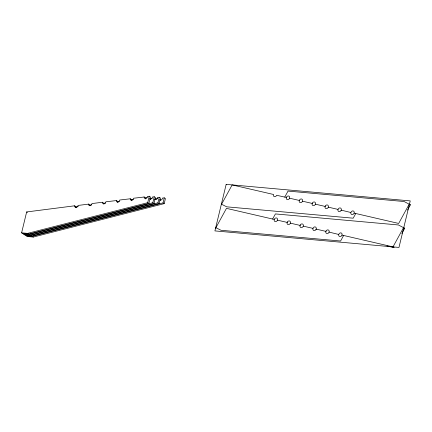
<?xml version="1.0" encoding="UTF-8"?>
<svg xmlns="http://www.w3.org/2000/svg" width="432" height="432" viewBox="0 0 432 432"><rect width="100%" height="100%" fill="white"/><g stroke="black" fill="none" stroke-linecap="round" stroke-linejoin="round"><path stroke-width="0.65" d="M102.411 202.241L102.4 202.36A1.955 1.593 -57.4 0 0 103.874 203.882A1.955 1.593 -57.4 0 0 105.754 202.171L105.797 201.809L116.289 200.583A1.955 1.593 -57.4 0 0 117.769 202.1A1.955 1.593 -57.4 0 0 119.642 200.394L119.691 200.027L130.183 198.801A1.955 1.593 -57.4 0 0 131.663 200.318A1.955 1.593 -57.4 0 0 133.537 198.612L133.585 198.245L144.077 197.019A1.955 1.593 -57.4 0 0 145.552 198.536A1.955 1.593 -57.4 0 0 147.431 196.83L147.474 196.468L149.256 196.236L150.406 196.976L148.84 203.44L28.706 234.112L22.75 233.577L21.6 232.843L26.654 211.95L74.623 205.805L74.633 206.204A1.955 1.593 -57.4 0 0 76.356 207.403A1.955 1.593 -57.4 0 0 78.019 205.443L88.506 204.142A1.955 1.593 -57.4 0 0 89.986 205.659A1.955 1.593 -57.4 0 0 91.859 203.953L91.903 203.591L102.411 202.241L103.545 203.099A1.955 1.593 -57.4 0 0 103.772 203.963M150.244 198.169L150.228 198.288A1.955 1.593 -57.4 0 0 150.725 199.487M155.25 198.704L155.234 198.828A1.955 1.593 -57.4 0 0 155.461 199.692M160.25 199.244L160.24 199.363A1.955 1.593 -57.4 0 0 160.461 200.232M21.6 232.843L27.556 233.377L147.69 202.705L149.256 196.236M152.809 202.77L154.262 196.771L155.407 197.51L153.959 203.504L30.235 235.094L24.278 234.56L23.134 233.825L29.084 234.36L152.809 202.77L153.959 203.504M157.928 202.835L159.268 197.311L160.412 198.045L159.079 203.569L31.768 236.072L25.812 235.537L24.662 234.803L30.618 235.337L157.928 202.835L159.079 203.569M163.048 202.9L164.268 197.845L165.418 198.58L164.192 203.634L33.296 237.055L27.34 236.52L26.195 235.786L32.152 236.32L163.048 202.9L164.192 203.634M274.277 219.424L274.169 219.829A1.955 1.593 -57.4 0 0 275.351 221.632A1.955 1.593 -57.4 0 0 277.398 220.228L277.463 220.034A1.955 1.593 -57.4 0 0 276.588 217.993A1.955 1.593 -57.4 0 0 274.417 219.067L274.271 219.424L226.471 208.359L215.519 228.388M338.818 234.36L338.834 234.279A1.955 1.593 -57.4 0 1 340.886 232.875A1.955 1.593 -57.4 0 1 342.074 234.679L341.82 235.44A1.955 1.593 -57.4 0 1 339.644 236.515A1.955 1.593 -57.4 0 1 338.769 234.473L329.054 232.097M350.951 212.398L350.973 212.323A1.955 1.593 -57.4 0 1 353.02 210.919A1.955 1.593 -57.4 0 1 354.208 212.722L353.959 213.484A1.955 1.593 -57.4 0 1 351.783 214.558A1.955 1.593 -57.4 0 1 350.903 212.517L341.188 210.141M302.459 201.177L302.508 201.064A1.955 1.593 -57.4 0 0 301.633 199.022A1.955 1.593 -57.4 0 0 299.462 200.097L299.273 200.567A1.955 1.593 -57.4 0 0 300.143 202.608A1.955 1.593 -57.4 0 0 302.314 201.533L302.465 201.177L312.233 203.44M316.003 229.468L316.192 228.998A1.955 1.593 -57.4 0 0 315.317 226.951A1.955 1.593 -57.4 0 0 313.146 228.031L312.957 228.501A1.955 1.593 -57.4 0 0 313.826 230.542A1.955 1.593 -57.4 0 0 315.997 229.462M341.048 210.492L341.237 210.022A1.955 1.593 -57.4 0 0 340.362 207.981A1.955 1.593 -57.4 0 0 338.191 209.061L338.002 209.531A1.955 1.593 -57.4 0 0 338.872 211.572A1.955 1.593 -57.4 0 0 341.042 210.492M272.619 219.04L275.416 213.921L398.412 224.969L404.719 228.296L401.836 233.566M284.753 197.078L288.025 191.09L404.093 201.517L410.4 204.844L407.516 210.114M343.624 235.472L340.589 241.024L221.054 230.288L215.708 227.605M355.757 213.511L353.198 218.192L226.735 206.836L221.578 204.244L232.151 184.907L273.499 194.476L273.391 194.881A1.955 1.593 -57.4 0 0 274.579 196.69A1.955 1.593 -57.4 0 0 276.631 195.28L286.411 197.467M409.25 204.109L398.677 223.441L354.1 213.127M341.966 235.089L392.996 246.893L403.569 227.556M75.622 206.852L78.295 206.512M89.586 205.065L91.557 204.811M103.475 203.283L105.446 203.029M117.369 201.501L119.34 201.247M131.263 199.719L133.234 199.471M145.157 197.942L147.123 197.689M154.262 196.771L152.48 197.003L152.437 197.365A1.955 1.593 -57.4 0 1 149.575 198.747M150.158 198.477L152.129 198.223M159.268 197.311L157.486 197.537L157.437 197.899A1.955 1.593 -57.4 0 1 154.58 199.282M155.164 199.012L157.793 198.677M164.268 197.845L162.486 198.072L162.443 198.439A1.955 1.593 -57.4 0 1 159.586 199.822M289.553 198.191L299.322 200.453M315.371 204.163L325.139 206.426M328.277 207.155L338.051 209.412M277.414 220.147L287.188 222.41M290.326 223.139L300.094 225.396M303.237 226.125L313.006 228.382M316.143 229.111L325.917 231.374M386.948 245.965L394.146 247.633L392.996 246.893M409.255 204.266L410.4 204.844M403.574 227.718L404.719 228.296M144.094 196.9L145.222 197.753A1.955 1.593 -57.4 0 0 145.719 198.947M147.69 202.705L148.84 203.44M130.199 198.682L131.333 199.535A1.955 1.593 -57.4 0 0 131.825 200.729M116.305 200.459L117.439 201.317A1.955 1.593 -57.4 0 0 117.936 202.511M88.522 204.023L89.656 204.876A1.955 1.593 -57.4 0 0 89.878 205.745M74.623 205.805L75.773 206.539L75.784 206.939A1.955 1.593 -57.4 0 0 76.135 207.733M26.654 211.95L27.421 212.441M27.556 233.377L28.706 234.112M29.084 234.36L30.235 235.094M30.618 235.337L31.768 236.072M32.152 236.32L33.296 237.055M226.168 184.367L214.909 230.904L398.974 247.433L410.233 200.902L226.168 184.367M286.551 197.111L286.367 197.581A1.955 1.593 -57.4 0 0 287.242 199.622A1.955 1.593 -57.4 0 0 289.413 198.547L289.602 198.077A1.955 1.593 -57.4 0 0 288.722 196.031A1.955 1.593 -57.4 0 0 286.551 197.111M287.329 222.059L287.14 222.523A1.955 1.593 -57.4 0 0 288.009 224.564A1.955 1.593 -57.4 0 0 290.18 223.49L290.374 223.02A1.955 1.593 -57.4 0 0 289.499 220.979A1.955 1.593 -57.4 0 0 287.329 222.059M300.235 225.045L300.051 225.515A1.955 1.593 -57.4 0 0 300.92 227.556A1.955 1.593 -57.4 0 0 303.091 226.476L303.28 226.006A1.955 1.593 -57.4 0 0 302.405 223.965A1.955 1.593 -57.4 0 0 300.235 225.045M312.374 203.083L312.185 203.553A1.955 1.593 -57.4 0 0 313.054 205.594A1.955 1.593 -57.4 0 0 315.225 204.52L315.419 204.05A1.955 1.593 -57.4 0 0 314.539 202.009A1.955 1.593 -57.4 0 0 312.374 203.083M325.28 206.075L325.091 206.545A1.955 1.593 -57.4 0 0 325.966 208.58A1.955 1.593 -57.4 0 0 328.131 207.506L328.325 207.036A1.955 1.593 -57.4 0 0 327.451 204.995A1.955 1.593 -57.4 0 0 325.28 206.075M326.057 231.017L325.868 231.487A1.955 1.593 -57.4 0 0 326.738 233.528A1.955 1.593 -57.4 0 0 328.909 232.448L329.103 231.984A1.955 1.593 -57.4 0 0 328.223 229.943A1.955 1.593 -57.4 0 0 326.057 231.017"/></g></svg>
